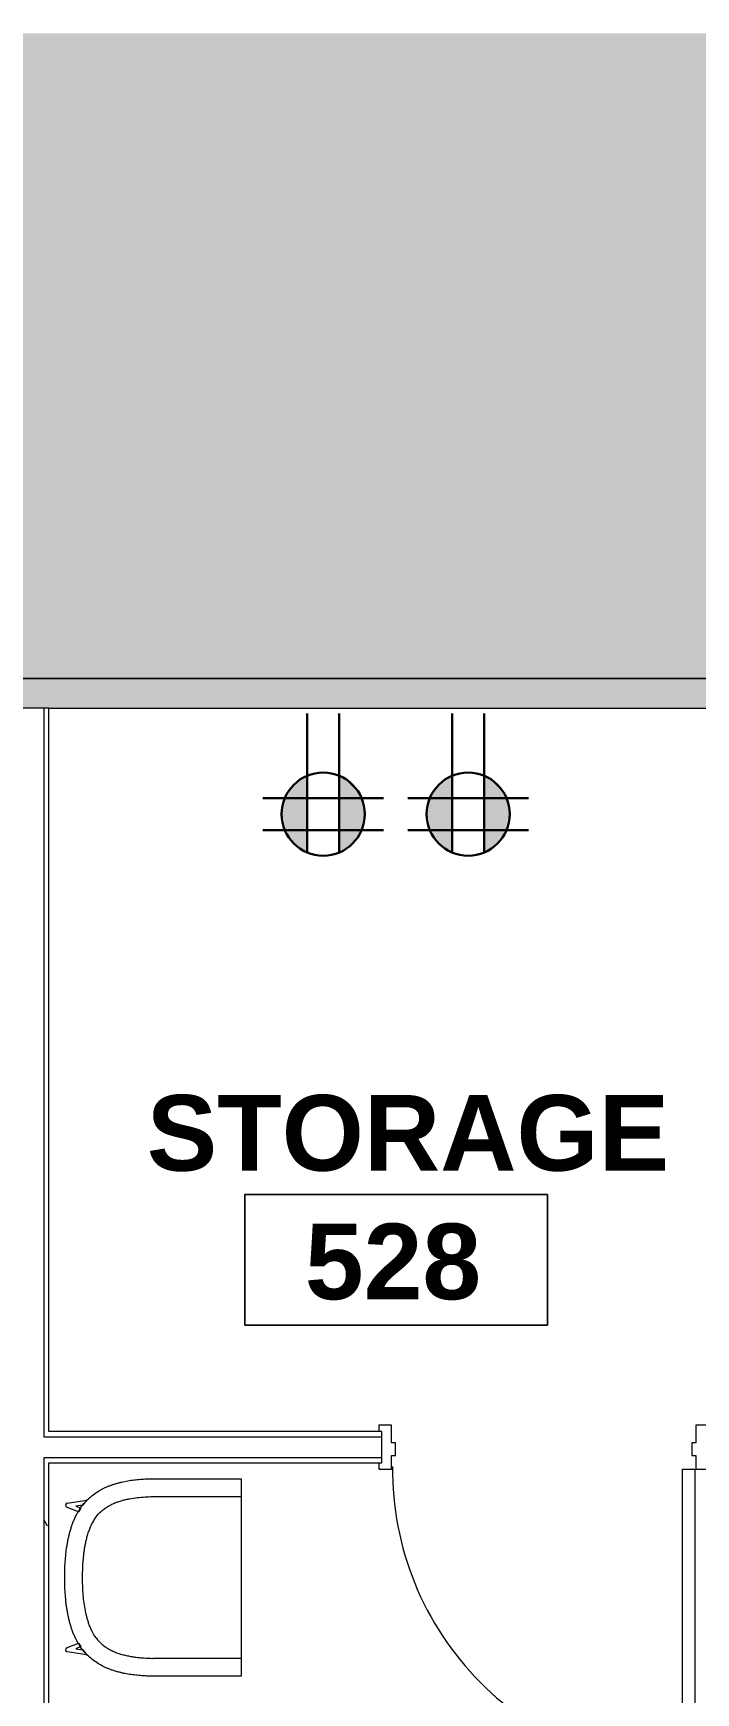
# Model space of a CAD drawing. Header units: inches. Extents: x 0 to 1865, y 0 to 1094.
# Drawn here: x 591.6 to 670.5, y 896.3 to 1093.8 of the extents above; entities that cross this region are included whole.
import ezdxf

# ---------------------------------------------------------------- set-up
doc = ezdxf.new("R2010")
doc.units = ezdxf.units.IN
doc.header["$MEASUREMENT"] = 0
for name, color, linetype, lineweight in [('A-ANNO-NOTE', 131, 'Continuous', 9), ('A-AREA-IDEN', 2, 'Continuous', 9), ('A-DETL', 90, 'Continuous', 9), ('A-DETL-GENF', 92, 'Continuous', 9), ('A-DOOR', 31, 'Continuous', 13), ('A-WALL', 113, 'Continuous', 13), ('A-WALL-PATT', 111, 'Continuous', 13), ('I-FURN', 30, 'Continuous', 9), ('I-WALL', 2, 'Continuous', 13)]:
    doc.layers.add(name, color=color, linetype=linetype, lineweight=lineweight)
doc.styles.add('Swis721 Lt BT_B', font='', dxfattribs={"height": 9})
doc.styles.get('Swis721 Lt BT_B').set_extended_font_data('Swis721 Lt BT', bold=True)
pattern_1 = [(0, (0, 0), (30.72, 7.68), [1.267, -21.773, 1.267, -21.773, -122.88]), (0, (0, 0), (30.72, 7.68), [-46.08, 1.267, -44.813, 1.267, -21.773, -53.76]), (0, (0, 0), (30.72, 7.68), [-115.2, 1.267, -14.093, 1.267, -37.133]), (120, (11.52, 3.84), (-22.011075, 22.7643), [1.267, -21.773, 1.267, -21.773, -122.88]), (120, (11.52, 3.84), (-22.011075, 22.7643), [-46.08, 1.267, -44.813, 1.267, -21.773, -53.76]), (120, (11.52, 3.84), (-22.011075, 22.7643), [-115.2, 1.267, -14.093, 1.267, -37.133]), (240, (15.36, 19.2), (-8.708925, -30.4443), [1.267, -21.773, 1.267, -21.773, -122.88]), (240, (15.36, 19.2), (-8.708925, -30.4443), [-46.08, 1.267, -44.813, 1.267, -21.773, -53.76]), (240, (15.36, 19.2), (-8.708925, -30.4443), [-115.2, 1.267, -14.093, 1.267, -37.133])]

# ---------------------------------------------------------------- blocks, each defined once
blk = doc.blocks.new('Door - Single - Solid Door-8064375-Level 05 POWER _ SIGNAL')
at = {"layer": 'A-DOOR'}
for p, q in [((-14.01, 38.71), (-12.51, 38.71)), ((-14.01, 2.71), (-14.01, 38.71)), ((-12.51, 38.71), (-12.51, 2.71)), ((-12.51, 2.71), (-14.01, 2.71))]:
    blk.add_line(p, q, dxfattribs=at)
at = {"layer": 'A-DOOR', "lineweight": 9}
for p, q in [((-15.63, 2.71), (-15.63, 1.96)), ((-14.13, 2.71), (-15.63, 2.71)), ((-14.13, 1.09), (-14.13, 2.71)), ((23.62, 2.71), (22.12, 2.71)), ((22.12, 2.71), (22.12, 1.09)), ((23.62, 1.96), (23.62, 2.71)), ((-13.63, 1.09), (-14.13, 1.09)), ((-13.63, -0.41), (-13.63, 1.09)), ((22.12, 1.09), (21.62, 1.09)), ((21.62, 1.09), (21.62, -0.41)), ((-15.63, -1.79), (-15.63, -2.54)), ((-14.13, -2.54), (-14.13, -0.41)), ((-14.13, -0.41), (-13.63, -0.41)), ((21.62, -0.41), (22.12, -0.41)), ((22.12, -0.41), (22.12, -2.54)), ((23.62, -2.54), (23.62, -1.79)), ((-15.63, -2.54), (-14.13, -2.54)), ((22.12, -2.54), (23.62, -2.54))]:
    blk.add_line(p, q, dxfattribs=at)
blk.add_arc((-14.01, 2.71), 36, 359.5, 90, dxfattribs=at)
blk = doc.blocks.new('Seating-Chair-Teknion-BBTCS_Tulip-R2013 - Sled Work Chair-7177571-Level 05 POWER _ SIGNAL')
at = {"layer": 'I-FURN'}
for p, q in [((-11.75, 0), (-11.75, 10.5)), ((-11.75, 10.5), (11.75, 10.5)), ((-9.62, 0), (-9.62, 10.5)), ((9.63, 10.5), (9.63, 0)), ((11.75, 10.5), (11.75, 0)), ((-8.84, -10.2), (-9.19, -7.85)), ((9.19, -7.85), (8.84, -10.2)), ((-8.6, -8.34), (-8.48, -9.18)), ((-8.48, -9.18), (-8.23, -8.57)), ((-7.8, -8.86), (-8.38, -10.29)), ((-8.23, -8.57), (-7.8, -8.86)), ((7.8, -8.86), (8.23, -8.57)), ((8.38, -10.29), (7.8, -8.86)), ((8.23, -8.57), (8.48, -9.18)), ((8.48, -9.18), (8.6, -8.34))]:
    blk.add_line(p, q, dxfattribs=at)
for centre, radius, start, end in [((-2.42, -0.37), 10.09, 227.8649, 232.2029), ((2.42, -0.37), 10.09, 307.7971, 312.1351), ((-8.59, -10.15), 0.253, 189.7663, 326.4154), ((8.59, -10.15), 0.253, 213.5846, 350.2337)]:
    blk.add_arc(centre, radius, start, end, dxfattribs=at)
for points, knots in [([(-8.81, -8.21), (-9, -8.04), (-9.37, -7.69), (-9.85, -7.13), (-10.2, -6.61), (-10.45, -6.17), (-10.62, -5.84), (-10.78, -5.5), (-10.92, -5.15), (-11.05, -4.8), (-11.16, -4.44), (-11.26, -4.08), (-11.38, -3.6), (-11.48, -3.11), (-11.56, -2.62), (-11.62, -2.12), (-11.69, -1.5), (-11.73, -0.75), (-11.75, -0.25), (-11.75, 0)], [-1, -1, -1, -1, -0.916667, -0.833333, -0.75, -0.708333, -0.666667, -0.625, -0.583333, -0.541667, -0.5, -0.458333, -0.416667, -0.333333, -0.291667, -0.25, -0.166667, -0.083333, 0, 0, 0, 0]), ([(-7.2, -6.77), (-7.45, -6.58), (-7.79, -6.26), (-8.18, -5.78), (-8.44, -5.39), (-8.63, -5.05), (-8.76, -4.77), (-8.89, -4.49), (-9.02, -4.13), (-9.16, -3.68), (-9.28, -3.23), (-9.4, -2.63), (-9.51, -1.87), (-9.59, -0.94), (-9.62, -0.32), (-9.62, 0)], [-1, -1, -1, -1, -0.875, -0.8125, -0.75, -0.6875, -0.65625, -0.625, -0.5625, -0.5, -0.4375, -0.375, -0.25, -0.125, 0, 0, 0, 0]), ([(7.2, -6.77), (7.35, -6.66), (7.62, -6.42), (7.97, -6.05), (8.24, -5.7), (8.43, -5.4), (8.57, -5.17), (8.69, -4.94), (8.84, -4.61), (9, -4.2), (9.16, -3.69), (9.29, -3.17), (9.39, -2.65), (9.48, -2.12), (9.54, -1.59), (9.6, -0.89), (9.62, -0.35), (9.63, 0)], [0, 0, 0, 0, 0.071429, 0.142857, 0.214286, 0.25, 0.285714, 0.321429, 0.357143, 0.428571, 0.5, 0.571429, 0.642857, 0.714286, 0.785714, 0.857143, 1, 1, 1, 1]), ([(11.75, 0), (11.75, -0.25), (11.73, -0.75), (11.68, -1.5), (11.61, -2.24), (11.52, -2.86), (11.43, -3.35), (11.35, -3.72), (11.26, -4.08), (11.16, -4.44), (11.05, -4.8), (10.92, -5.15), (10.78, -5.5), (10.57, -5.95), (10.27, -6.5), (9.85, -7.13), (9.37, -7.69), (9, -8.04), (8.81, -8.21)], [-1, -1, -1, -1, -0.916667, -0.833333, -0.75, -0.666667, -0.625, -0.583333, -0.541667, -0.5, -0.458333, -0.416667, -0.375, -0.333333, -0.25, -0.166667, -0.083333, 0, 0, 0, 0]), ([(0, -8.37), (-0.27, -8.38), (-0.68, -8.37), (-1.22, -8.35), (-1.61, -8.33), (-2.01, -8.3), (-2.41, -8.27), (-2.81, -8.22), (-3.25, -8.16), (-3.74, -8.09), (-4.26, -7.98), (-4.78, -7.86), (-5.21, -7.73), (-5.55, -7.61), (-5.88, -7.49), (-6.29, -7.31), (-6.75, -7.06), (-7.05, -6.87), (-7.2, -6.77)], [-1, -1, -1, -1, -0.892857, -0.839286, -0.785714, -0.732143, -0.678571, -0.625, -0.571429, -0.5, -0.428571, -0.357143, -0.285714, -0.25, -0.214286, -0.142857, -0.071429, 0, 0, 0, 0]), ([(7.2, -6.77), (6.94, -6.95), (6.55, -7.19), (5.98, -7.45), (5.55, -7.62), (5.1, -7.76), (4.5, -7.93), (3.74, -8.09), (2.81, -8.23), (1.88, -8.32), (0.95, -8.36), (0.32, -8.38), (0, -8.37)], [-1, -1, -1, -1, -0.875, -0.8125, -0.75, -0.6875, -0.625, -0.5, -0.375, -0.25, -0.125, 0, 0, 0, 0]), ([(0, -10.5), (-0.31, -10.5), (-0.94, -10.49), (-1.87, -10.45), (-2.79, -10.37), (-3.55, -10.27), (-4.16, -10.17), (-4.62, -10.08), (-5.07, -9.98), (-5.52, -9.85), (-5.96, -9.72), (-6.4, -9.57), (-6.84, -9.4), (-7.25, -9.2), (-7.66, -8.99), (-8.19, -8.67), (-8.57, -8.4), (-8.81, -8.21)], [-1, -1, -1, -1, -0.9, -0.8, -0.7, -0.6, -0.55, -0.5, -0.45, -0.4, -0.35, -0.3, -0.25, -0.2, -0.15, -0.1, 0, 0, 0, 0]), ([(8.81, -8.21), (8.57, -8.4), (8.19, -8.67), (7.66, -8.99), (7.25, -9.2), (6.84, -9.4), (6.4, -9.57), (5.96, -9.72), (5.52, -9.85), (5.07, -9.98), (4.62, -10.08), (4.16, -10.17), (3.7, -10.25), (3.25, -10.31), (2.64, -10.38), (1.87, -10.45), (0.94, -10.49), (0.31, -10.5), (0, -10.5)], [-1, -1, -1, -1, -0.9, -0.85, -0.8, -0.75, -0.7, -0.65, -0.6, -0.55, -0.5, -0.45, -0.4, -0.35, -0.3, -0.2, -0.1, 0, 0, 0, 0])]:
    blk.add_open_spline(points, degree=3, knots=knots, dxfattribs=at)
blk = doc.blocks.new('Room Tag - Room Name and Number-3379422-Level 05 POWER _ SIGNAL')
at = {"layer": 'A-AREA-IDEN'}
for p, q in [((-0.1881, -0.1636), (-0.1881, -0.0018)), ((-0.1881, -0.0018), (0.1869, -0.0018)), ((0.1869, -0.0018), (-0.1881, -0.0018)), ((-0.1881, -0.0018), (-0.1881, -0.1636)), ((0.1869, -0.0018), (0.1869, -0.1636)), ((0.1869, -0.1636), (0.1869, -0.0018)), ((0.1869, -0.1636), (-0.1881, -0.1636)), ((-0.1881, -0.1636), (0.1869, -0.1636))]:
    blk.add_line(p, q, dxfattribs=at)

msp = doc.modelspace()

# ---------------------------------------------------------------- hatches: boundary and pattern name
at = {"layer": 'A-ANNO-NOTE'}
for points in [[(622.98, 1004.71), (624.21, 1005.45), (623.74, 1005.22)], [(624.21, 996.32), (624.21, 1005.45), (622.98, 1004.71)], [(628.04, 996.32), (628.4, 1005.28), (628.04, 1005.45)], [(628.04, 996.32), (628.62, 1005.16), (628.4, 1005.28)], [(628.04, 996.32), (629.27, 997.06), (628.62, 1005.16)], [(630.44, 1003.32), (630.3, 1003.54), (628.62, 1005.16)], [(630.08, 1003.86), (629.37, 1004.63), (628.62, 1005.16)], [(630.3, 1003.54), (630.08, 1003.86), (628.62, 1005.16)], [(629.27, 997.06), (630.44, 1003.32), (628.62, 1005.16)], [(640.23, 1004.71), (641.46, 1005.45), (640.99, 1005.22)], [(641.46, 996.32), (641.46, 1005.45), (640.23, 1004.71)], [(645.29, 996.32), (645.65, 1005.28), (645.29, 1005.45)], [(645.29, 996.32), (645.87, 1005.16), (645.65, 1005.28)], [(645.29, 996.32), (646.52, 997.06), (645.87, 1005.16)], [(646.81, 1004.45), (646.2, 1004.95), (645.87, 1005.16)], [(647.69, 1003.32), (646.81, 1004.45), (645.87, 1005.16)], [(646.52, 997.06), (647.69, 1003.32), (645.87, 1005.16)], [(621.18, 1000.95), (622.02, 1003.65), (621.23, 1001.6)], [(622.1, 998.01), (622.02, 1003.65), (621.18, 1000.95)], [(621.23, 1001.6), (622.02, 1003.65), (621.75, 1003.2)], [(621.23, 1001.6), (621.75, 1003.2), (621.49, 1002.61)], [(622.1, 998.01), (622.98, 1004.71), (622.02, 1003.65)], [(622.98, 997.06), (622.98, 1004.71), (622.1, 998.01)], [(624.21, 996.32), (622.98, 1004.71), (622.98, 997.06)], [(629.27, 997.06), (630.37, 998.34), (630.44, 1003.32)], [(630.08, 1003.86), (629.92, 1004.07), (629.37, 1004.63)], [(630.37, 998.34), (631.07, 1000.95), (630.44, 1003.32)], [(631.07, 1000.95), (630.81, 1002.49), (630.44, 1003.32)], [(638.43, 1000.95), (639.27, 1003.65), (638.48, 1001.6)], [(639.35, 998.01), (639.27, 1003.65), (638.43, 1000.95)], [(638.48, 1001.6), (639.27, 1003.65), (639, 1003.2)], [(638.48, 1001.6), (639, 1003.2), (638.74, 1002.61)], [(639.35, 998.01), (640.23, 1004.71), (639.27, 1003.65)], [(640.23, 997.06), (640.23, 1004.71), (639.35, 998.01)], [(641.46, 996.32), (640.23, 1004.71), (640.23, 997.06)], [(646.52, 997.06), (647.62, 998.34), (647.69, 1003.32)], [(647.69, 1003.32), (647.55, 1003.54), (646.81, 1004.45)], [(647.48, 1003.65), (647.33, 1003.86), (646.81, 1004.45)], [(647.55, 1003.54), (647.48, 1003.65), (646.81, 1004.45)], [(647.62, 998.34), (648.32, 1000.95), (647.69, 1003.32)], [(648.32, 1000.95), (648.06, 1002.49), (647.69, 1003.32)], [(631.07, 1000.95), (630.95, 1001.98), (630.81, 1002.49)], [(631.07, 1000.95), (631.04, 1001.47), (630.95, 1001.98)], [(648.32, 1000.95), (648.2, 1001.98), (648.06, 1002.49)], [(648.32, 1000.95), (648.29, 1001.47), (648.2, 1001.98)], [(622.1, 998.01), (621.18, 1000.82), (621.23, 1000.17)], [(622.1, 998.01), (621.23, 1000.17), (621.49, 999.16)], [(630.37, 998.34), (631.02, 1000.17), (631.07, 1000.82)], [(630.37, 998.34), (630.76, 999.16), (631.02, 1000.17)], [(639.35, 998.01), (638.43, 1000.82), (638.48, 1000.17)], [(639.35, 998.01), (638.48, 1000.17), (638.74, 999.16)], [(647.62, 998.34), (648.27, 1000.17), (648.32, 1000.82)], [(647.62, 998.34), (648.01, 999.16), (648.27, 1000.17)], [(629.27, 997.06), (630.08, 997.9), (630.37, 998.34)], [(629.27, 997.06), (629.74, 997.5), (630.08, 997.9)], [(630.37, 998.34), (630.5, 998.56), (630.76, 999.16)], [(646.52, 997.06), (647.33, 997.9), (647.62, 998.34)], [(646.52, 997.06), (646.99, 997.5), (647.33, 997.9)], [(647.62, 998.34), (647.75, 998.56), (648.01, 999.16)], [(628.04, 996.32), (628.51, 996.55), (629.16, 996.98)], [(645.29, 996.32), (645.76, 996.55), (646.41, 996.98)]]:
    msp.add_hatch(color=256, dxfattribs=at).paths.add_polyline_path(points, flags=0)
at = {"layer": 'A-DETL-GENF'}
h = msp.add_hatch(color=254, dxfattribs=at)
h.paths.add_polyline_path([(1744, 27.5), (1819, 27.5), (1819, 41.5), (1843, 41.5), (1843, 27.5), (1864.71, 27.5), (1864.71, 749.5), (1858.12, 749.5), (1858.12, 714.25), (1802, 714.25), (1802, 677.43), (1813, 677.43), (1813, 653.43), (1802, 653.43), (1802, 411.93), (1641.06, 411.93), (1641.06, 27.5), (1738, 27.5)], flags=0)
h.paths.add_polyline_path([(1807.43, 293.5), (1789, 293.5), (1789, 317.5), (1813, 317.5), (1813, 293.5)], flags=0)
h.paths.add_polyline_path([(1491.69, 813), (1491.69, 1093.8), (1321.5, 1093.8), (1321.5, 1013.5), (1323.88, 1013.5), (1323.89, 1014.25), (1325.38, 1014.25), (1325.38, 1012.62), (1325.88, 1012.62), (1325.88, 1011.12), (1325.38, 1011.12), (1325.38, 1008.5), (1361.63, 1008.5), (1361.63, 1011.12), (1361.13, 1011.12), (1361.13, 1012.62), (1361.63, 1012.62), (1361.63, 1014.25), (1363.13, 1014.25), (1363.13, 1013.5), (1381.5, 1013.5), (1381.5, 1064.75), (1383, 1064.75), (1383, 1064.41), (1391, 1064.41), (1391, 1039), (1407, 1039), (1407, 1034.5), (1464.5, 1034.5), (1464.5, 1037), (1485, 1037), (1485, 1064.41), (1491.5, 1064.41), (1491.5, 1001.5), (1485, 1001.5), (1485, 1029), (1464.5, 1029), (1464.5, 1030.5), (1407, 1030.5), (1407, 1027), (1391, 1027), (1391, 930.5), (1485, 930.5), (1485, 959.5), (1491.5, 959.5), (1491.5, 897.5), (1485, 897.5), (1485, 926.5), (1395, 926.5), (1395, 906.5), (1391, 906.5), (1391, 826.5), (1485, 826.5), (1485, 855.5), (1491.5, 855.5), (1491.5, 813)], flags=0)
h.paths.add_polyline_path([(1488.5, 813), (1488.5, 814.5), (1488.25, 814.5), (1488.25, 813)], flags=0)
h.paths.add_polyline_path([(1286.63, 813), (1286.63, 814.63), (1286.13, 814.63), (1286.13, 816.13), (1286.63, 816.13), (1286.63, 817.75), (1288.13, 817.75), (1288.13, 817), (1290.75, 817), (1290.75, 856.63), (1295.88, 856.63), (1295.88, 865.13), (1290.75, 865.13), (1290.75, 912.38), (1294.25, 912.38), (1294.25, 868.63), (1318, 868.63), (1318, 912.38), (1315.44, 912.38), (1315.44, 912.5), (993.06, 912.5), (993.06, 951.5), (990.43, 951.5), (990.43, 950.75), (988.93, 950.75), (988.93, 955.13), (988.43, 955.13), (988.43, 956.63), (988.93, 956.63), (988.93, 958.25), (990.43, 958.25), (990.43, 957.5), (993.06, 957.5), (993.06, 1017.06), (1016.5, 1017.06), (1016.5, 1037.5), (1036, 1037.5), (1036, 1093.8), (867.44, 1093.8), (867.44, 957.5), (951.18, 957.5), (951.18, 958.25), (952.68, 958.25), (952.68, 956.63), (953.18, 956.63), (953.18, 955.13), (952.68, 955.13), (952.68, 950.75), (951.18, 950.75), (951.18, 951.5), (833.56, 951.5), (833.56, 907.5), (848.81, 907.5), (848.81, 908.25), (850.31, 908.25), (850.31, 906.37), (850.81, 906.37), (850.81, 904.87), (850.31, 904.87), (850.31, 904), (886.56, 904), (886.56, 904.87), (886.06, 904.87), (886.06, 906.37), (886.56, 906.37), (886.56, 908.25), (888.06, 908.25), (888.06, 907.5), (902.81, 907.5), (902.81, 951.31), (907.31, 951.31), (907.31, 817.56), (1002.88, 817.56), (1002.88, 818.31), (1004.38, 818.31), (1004.38, 815.44), (1004.88, 815.44), (1004.88, 813.94), (1004.38, 813.94), (1004.38, 813), (1040.63, 813), (1040.63, 813.94), (1040.13, 813.94), (1040.13, 815.44), (1040.63, 815.44), (1040.63, 818.31), (1042.13, 818.27), (1042.13, 817.56), (1052, 817.56), (1052, 813.06), (1042.13, 813.06), (1042.13, 813), (1052.5, 813), (1052.5, 912.38), (1058.5, 912.38), (1058.5, 817), (1248.88, 817), (1248.88, 817.75), (1250.38, 817.75), (1250.38, 816.13), (1250.88, 816.13), (1250.88, 814.63), (1250.38, 814.63), (1250.38, 813), (1286.5, 813)], flags=0)
h.paths.add_polyline_path([(902.81, 813), (1002.88, 813), (1002.88, 813.06), (902.81, 813.06)], flags=0)
h.paths.add_polyline_path([(1633.5, 813.25), (1633.75, 813.25), (1633.75, 814.5), (1633.5, 814.5)], flags=0)
h.paths.add_polyline_path([(1299.38, 817), (1321.5, 817), (1321.5, 865.13), (1299.38, 865.13), (1299.38, 817.81)], flags=0)
h.paths.add_polyline_path([(1294.25, 817), (1295.88, 817), (1295.88, 853.13), (1294.25, 853.13), (1294.25, 818.54)], flags=0)
h.paths.add_polyline_path([(1764.94, 817.75), (1864.71, 817.75), (1864.71, 994.5), (1841.99, 994.5), (1841.99, 1002.5), (1843.49, 1002.5), (1843.49, 1093.8), (1737.13, 1093.8), (1737.13, 932.5), (1737.25, 932.5), (1737.25, 924.5), (1737.13, 924.5), (1737.13, 826.5), (1737.06, 826.5), (1737.06, 817.75), (1764.5, 817.75)], flags=0)
h.paths.add_polyline_path([(1710.5, 817.75), (1710.5, 826.5), (1730.63, 826.5), (1730.63, 924.5), (1710.5, 924.5), (1710.5, 926.5), (1657.5, 926.5), (1657.5, 924.5), (1637, 924.5), (1637, 897.5), (1630.5, 897.5), (1630.5, 855.5), (1637, 855.5), (1637, 826.5), (1657.5, 826.5), (1657.5, 817.75)], flags=0)
h.paths.add_polyline_path([(1321.5, 912.38), (1321.5, 927.56), (1321.44, 927.56), (1321.44, 912.38)], flags=0)
h.paths.add_polyline_path([(996.56, 916), (1023.22, 916), (1023.22, 936.5), (1026.38, 936.5), (1026.38, 1013.5), (1016.5, 1013.5), (1016.5, 1013.56), (996.56, 1013.56), (996.56, 924.5)], flags=0)
h.paths.add_polyline_path([(1208, 924.5), (1208, 932.5), (1047.22, 932.5), (1047.22, 924.5), (1162.33, 924.5)], flags=0)
h.paths.add_polyline_path([(1279.4, 924.5), (1315.44, 924.5), (1315.42, 924.56), (1257.19, 924.56), (1257.19, 956.69), (1213, 956.69), (1213, 924.5), (1261.19, 924.5)], flags=0)
h.paths.add_polyline_path([(1291.79, 927.56), (1318, 927.56), (1318, 927.94), (1317.25, 927.94), (1317.25, 929.44), (1318.88, 929.44), (1318.88, 929.94), (1320.38, 929.94), (1320.38, 929.44), (1321.5, 929.44), (1321.5, 965.69), (1320.38, 965.69), (1320.38, 965.19), (1318.88, 965.19), (1318.88, 965.69), (1317.25, 965.69), (1317.25, 967.19), (1318, 967.19), (1318, 1004.12), (1261, 1004.12), (1261, 1009.12), (1318, 1009.12), (1318, 1066.12), (1042, 1066.12), (1042, 936.5), (1090, 936.5), (1090, 960.5), (1095, 960.5), (1095, 936.5), (1208, 936.5), (1208, 960.69), (1261.19, 960.69), (1261.19, 927.56), (1279.4, 927.56)], flags=0)
h.paths.add_polyline_path([(1657.5, 930.5), (1710.5, 930.5), (1710.5, 932.5), (1730.63, 932.5), (1730.63, 1093.8), (1630.5, 1093.8), (1630.5, 1064.5), (1637, 1064.5), (1637, 1001.5), (1630.5, 1001.5), (1630.5, 959.5), (1637, 959.5), (1637, 932.5), (1657.5, 932.5)], flags=0)
h.paths.add_polyline_path([(1029.88, 936.5), (1038.5, 936.5), (1038.5, 1013.5), (1029.88, 1013.5), (1029.88, 956.17)], flags=0)
h.paths.add_polyline_path([(861.94, 957.5), (861.94, 1093.8), (838, 1093.8), (838, 1037.5), (853, 1037.5), (853, 1013.5), (838, 1013.5), (838, 957.5), (853, 957.5)], flags=0)
h.paths.add_polyline_path([(1864.71, 1002.5), (1864.71, 1045.5), (1847.99, 1045.5), (1847.99, 1002.5)], flags=0)
h.paths.add_polyline_path([(517.14, 1017), (765, 1017), (765, 1093.8), (30, 1093.8), (30, 1064.5), (34.12, 1064.5), (34.12, 1017), (493.14, 1017), (493.14, 1037.5), (517.14, 1037.5), (517.14, 1024.98)], flags=0)
h.paths.add_polyline_path([(1848.67, 1052), (1864.71, 1052), (1864.71, 1093.8), (1847.99, 1093.8), (1847.99, 1052)], flags=0)
h.paths.add_polyline_path([(1042.84, 1070.12), (1318, 1070.12), (1318, 1080.12), (1042, 1080.12), (1042, 1070.12)], flags=0)
h.paths.add_polyline_path([(1318, 1084.12), (1318, 1093.8), (1042, 1093.8), (1042, 1084.12), (1279.4, 1084.12)], flags=0)
at = {"layer": 'A-WALL-PATT', "lineweight": 9}
h = msp.add_hatch(color=7, dxfattribs=at)
h.paths.add_polyline_path([(459.95, 1013.5), (493.14, 1013.5), (493.14, 1017), (34.12, 1017), (34.12, 1013.5), (401.42, 1013.5)], flags=0)
h.paths.add_polyline_path([(764.96, 1013.5), (765, 1013.5), (765, 1017), (517.14, 1017), (517.14, 1013.5), (760.83, 1013.5)], flags=0)
h = msp.add_hatch(dxfattribs=at)
h.set_pattern_fill('FP_1', color=256, style=0, pattern_type=2)
h.set_pattern_definition(pattern_1)
h.paths.add_polyline_path([(592.86, 866.25), (593.49, 866.25), (593.49, 924.31), (592.87, 924.31), (592.87, 866.87), (590.37, 866.87), (590.37, 866.25)], flags=0)
h.paths.add_polyline_path([(593.49, 926.81), (593.49, 1013.5), (592.87, 1013.5), (592.87, 926.81)], flags=0)
h = msp.add_hatch(dxfattribs=at)
h.set_pattern_fill('FP_1', color=256, style=0, pattern_type=2)
h.set_pattern_definition(pattern_1)
h.paths.add_polyline_path([(765, 923.69), (765, 924.31), (739.73, 924.31), (739.73, 923.69), (752.61, 923.69)], flags=0)
h.paths.add_polyline_path([(736.61, 923.69), (737.23, 923.69), (737.23, 924.31), (716.62, 924.31), (716.62, 923.69), (735.86, 923.69)], flags=0)
h.paths.add_polyline_path([(671.62, 923.69), (678.12, 923.69), (678.12, 924.31), (671.62, 924.31)], flags=0)
h.paths.add_polyline_path([(593.49, 923.69), (633.12, 923.69), (633.12, 924.31), (593.49, 924.31)], flags=0)

# ---------------------------------------------------------------- linework, layer by layer
at = {"layer": 'A-ANNO-NOTE', "lineweight": 30}
for p, q in [((624.21, 1012.85), (624.21, 996.32)), ((628.04, 1012.85), (628.04, 996.32)), ((641.46, 1012.85), (641.46, 996.32)), ((645.29, 1012.85), (645.29, 996.32)), ((633.3, 1002.8), (618.95, 1002.8)), ((650.55, 1002.8), (636.2, 1002.8)), ((633.3, 998.97), (618.95, 998.97)), ((650.55, 998.97), (636.2, 998.97))]:
    msp.add_line(p, q, dxfattribs=at)
at = {"layer": 'A-ANNO-NOTE'}
for p, q in [((624.21, 996.32), (624.21, 1005.45)), ((628.04, 1005.45), (628.04, 996.32)), ((641.46, 996.32), (641.46, 1005.45)), ((645.29, 1005.45), (645.29, 996.32))]:
    msp.add_line(p, q, dxfattribs=at)
at = {"layer": 'A-ANNO-NOTE', "lineweight": 30}
for centre in [(626.13, 1000.88), (643.38, 1000.88)]:
    msp.add_circle(centre, 4.95, dxfattribs=at)
at = {"layer": 'A-ANNO-NOTE'}
for centre, start, end in [((626.13, 1000.88), 112.7756, 247.2244), ((626.13, 1000.88), 292.7756, 67.2244), ((643.38, 1000.88), 112.7756, 247.2244), ((643.38, 1000.88), 292.7756, 67.2244)]:
    msp.add_arc(centre, 4.95, start, end, dxfattribs=at)
at = {"layer": 'A-DETL'}
msp.add_line((34.12, 1017), (765, 1017), dxfattribs=at)
at = {"layer": 'A-WALL'}
for p, q in [((593.49, 1013.5), (589.74, 1013.5)), ((592.87, 1013.5), (592.87, 926.81)), ((592.87, 926.81), (633.12, 926.81)), ((592.87, 924.31), (592.87, 866.87)), ((633.12, 924.31), (592.87, 924.31))]:
    msp.add_line(p, q, dxfattribs=at)
at = {"layer": 'I-WALL', "color": 8, "lineweight": 20}
for p, q in [((765, 1017), (517.14, 1017)), ((593.49, 1013.5), (672.99, 1013.5))]:
    msp.add_line(p, q, dxfattribs=at)
at = {"layer": 'I-WALL'}
for p, q in [((593.49, 927.44), (593.49, 1013.5)), ((633.12, 927.44), (593.49, 927.44)), ((633.12, 923.69), (633.12, 927.44)), ((593.49, 923.69), (633.12, 923.69)), ((593.49, 866.25), (593.49, 923.69))]:
    msp.add_line(p, q, dxfattribs=at)

# ---------------------------------------------------------------- block references
at = {"layer": 'A-AREA-IDEN', "xscale": 95.99999999999994, "yscale": 95.99999999999994, "zscale": 95.99999999999994}
msp.add_blockref('Room Tag - Room Name and Number-3379422-Level 05 POWER _ SIGNAL', (634.86, 955.78), dxfattribs=at)
at = {"layer": 'A-DOOR', "rotation": 180}
msp.add_blockref('Door - Single - Solid Door-8064375-Level 05 POWER _ SIGNAL', (656.36, 925.65), dxfattribs=at)
at = {"layer": 'I-FURN', "rotation": 269.9999999999999}
msp.add_blockref('Seating-Chair-Teknion-BBTCS_Tulip-R2013 - Sled Work Chair-7177571-Level 05 POWER _ SIGNAL', (605.87, 910.06), dxfattribs=at)

# ---------------------------------------------------------------- texts
at = {"layer": 'A-AREA-IDEN', "char_height": 9, "attachment_point": 1, "style": 'Swis721 Lt BT_B'}
for s, insert, width in [('STORAGE', (605.13, 967.46), 71.811), ('528', (623.95, 952.16), 25.452)]:
    msp.add_mtext(s, dxfattribs=dict(at, insert=insert, width=width))

doc.saveas('drawing.dxf')
